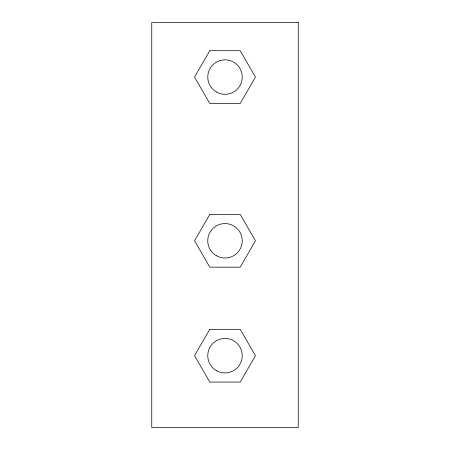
<?xml version="1.0" encoding="UTF-8"?>
<svg xmlns="http://www.w3.org/2000/svg" width="450" height="450" viewBox="0 0 450 450"><rect width="100%" height="100%" fill="white"/><g stroke="black" fill="none" stroke-linecap="round" stroke-linejoin="round"><path stroke-width="0.67" d="M209.779 50.709L194.552 77.074L209.779 103.444L240.221 103.444L255.448 77.074L240.221 50.709L209.779 50.709M209.779 214.431L194.552 240.801L209.779 267.165L240.221 267.165L255.448 240.801L240.221 214.431L209.779 214.431M209.779 329.321L194.552 355.691L209.779 382.061L240.221 382.061L255.448 355.691L240.221 329.321L209.779 329.321M298.243 22.5L151.757 22.5L151.757 427.5L298.243 427.5L298.243 22.5M216.382 370.614A17.235 17.235 0 0 0 242.235 355.691A17.235 17.235 0 0 0 216.382 340.768A17.235 17.235 0 0 0 216.382 370.614M216.382 255.724A17.235 17.235 0 0 0 242.235 240.801A17.235 17.235 0 0 0 216.382 225.872A17.235 17.235 0 0 0 216.382 255.724M216.382 91.997A17.235 17.235 0 0 0 242.235 77.074A17.235 17.235 0 0 0 216.382 62.151A17.235 17.235 0 0 0 216.382 91.997"/></g></svg>
